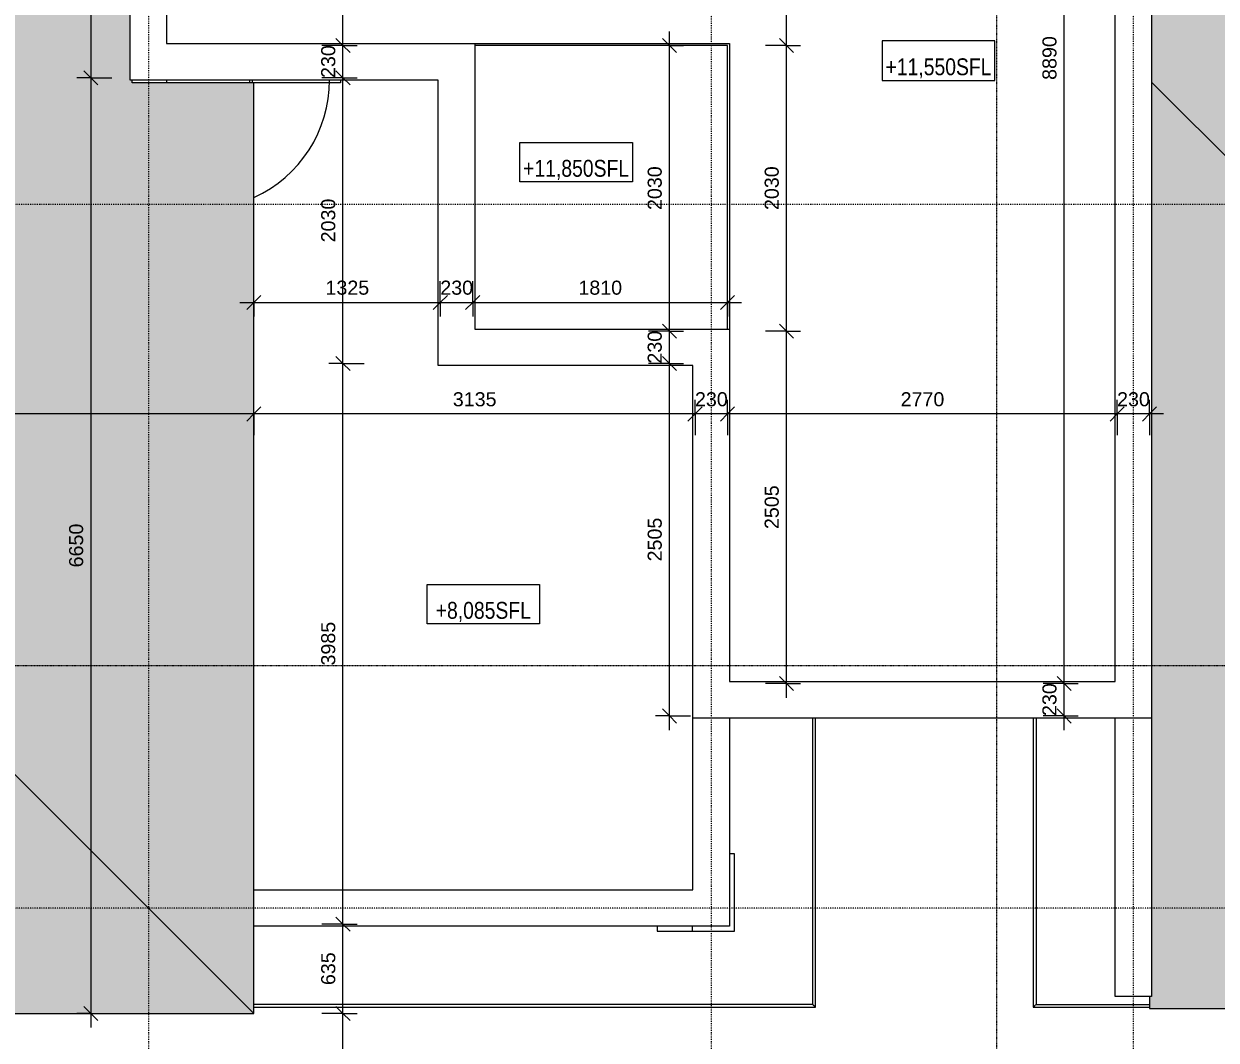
# Model space of a CAD drawing. Header units: millimetres. Extents: x -20313 to 11691, y -15775 to 12805.
# Drawn here: x -5256 to 3218, y -9731 to -2507 of the extents above; entities that cross this region are included whole.
import ezdxf

# ---------------------------------------------------------------- set-up
doc = ezdxf.new("R2010")
doc.units = ezdxf.units.MM
doc.linetypes.add('Dash dot', pattern=[15.875, 6.35, -4.7625, 0, -4.7625])
doc.linetypes.add('TD_Level Line', pattern=[8, 4, -2, 0, -2])
for name, color, linetype, lineweight in [('A-ANNO-DIMS', 211, 'Continuous', 9), ('A-ANNO-DIMS-100', 211, 'Continuous', 9), ('A-DETL-MBND', 5, 'Continuous', 5), ('A-FLOR', 192, 'Continuous', 5), ('A-ROOF', 132, 'Continuous', 5), ('A-ROOF-PATT', 132, 'Continuous', 5), ('A-WALL', 113, 'Continuous', 5), ('G-ANNO-DIMS', 111, 'Continuous', 9), ('G-ANNO-SYMB', 111, 'Continuous', 9), ('Q-CASE', 31, 'Continuous', 5), ('S-GRID', 1, 'Continuous', 9)]:
    doc.layers.add(name, color=color, linetype=linetype, lineweight=lineweight)
doc.styles.add('Arial Narrow', font='ARIALN.TTF', dxfattribs={"height": 120})
doc.styles.add('Arial_2', font='arial.ttf', dxfattribs={"height": 100})
doc.dimstyles.new('Arial_1_0', dxfattribs={"dimscale": 304.8, "dimtxt": 102.02594, "dimasz": 0.328084, "dimexe": 0.328084, "dimexo": 0.0625, "dimgap": 0.082021, "dimtad": 1, "dimdec": 0, "dimzin": 0, "dimdsep": 46, "dimtxsty": 'Arial_2', "dimblk1": 'OBLIQUE', "dimblk2": 'OBLIQUE', "dimsah": 1, "dimcen": 0.09, "dimdle": 0.328084, "dimazin": 0, "dimtfac": 1, "dimtdec": 4, "dimtix": 1, "dimtmove": 0, "dimatfit": 3, "dimfxl": 0.492126, "dimfxlon": 1, "dimtvp": 1, "dimtolj": 1, "dimtzin": 0, "dimarcsym": 2})

# ---------------------------------------------------------------- blocks, each defined once
blk = doc.blocks.new('PARAPET2 - PARAPET-961967-03_Roof Level')
at = {"layer": 'Q-CASE'}
for p, q in [((-3044.3, 4143.2), (-3064.3, 4142.5)), ((-3044.9, 3551.4), (-3024.9, 3552.1)), ((-3044.2, 3532.3), (-3024.3, 3532.9))]:
    blk.add_line(p, q, dxfattribs=at)
blk = doc.blocks.new('PARAPET4 - PARAPET-973503-03_Roof Level')
at = {"layer": 'A-DETL-MBND'}
for p, q in [((-9609.8, 3307), (-9478.7, -681.4)), ((-9460.2, -661.7), (-9590.7, 3307.6)), ((-9478.7, -681.4), (-7425.4, -613.9)), ((-9460.2, -661.7), (-7426, -594.8)), ((-7374.5, -2161.9), (-9427.8, -2229.4)), ((-7373.8, -2181.1), (-9408, -2247.9)), ((-9427.8, -2229.4), (-9400.6, -3054.6)), ((-9408, -2247.9), (-9381.5, -3053.9))]:
    blk.add_line(p, q, dxfattribs=at)
for points in [[(-9478.4, -681.2), (-9478.8, -681.5), (-9478.8, -681.5), (-9477.7, -680.4), (-9476.3, -678.9), (-9474.5, -677), (-9472.8, -675.2), (-9471.6, -673.9), (-9470, -672.1), (-9467.8, -669.8), (-9464.6, -666.5), (-9462, -663.7), (-9460.2, -661.7)], [(-9427.5, -2229.7), (-9427.9, -2229.3), (-9427.9, -2229.3), (-9426.8, -2230.4), (-9425.2, -2231.8), (-9423.3, -2233.6), (-9421.5, -2235.3), (-9420.2, -2236.5), (-9418.5, -2238.1), (-9416.1, -2240.3), (-9412.8, -2243.5), (-9410, -2246.1), (-9408, -2247.9)]]:
    blk.add_open_spline(points, degree=3, knots=[0.4444444, 0.4444444, 0.4444444, 0.4444444, 0.5555556, 0.6111111, 0.6666667, 0.75, 0.7708333, 0.7916667, 0.8333333, 0.875, 0.9166667, 1, 1, 1, 1], dxfattribs=at)
blk = doc.blocks.new('Doors_IntSgl - 1000x2700mm-906797-03_Roof Level')
at = {"layer": 'A-DETL-MBND'}
for p, q in [((-535, 150), (80, 150)), ((-535, 130), (-535, 150))]:
    blk.add_line(p, q, dxfattribs=at)
blk.add_arc((458, 130), 916, 114.41663, 180, dxfattribs=at)
blk = doc.blocks.new('brick facing edge - brick facing edge-1233025-03_Roof Level')
at = {"layer": 'A-DETL-MBND'}
for p, q in [((-8941.6, 462.4), (-8975.7, 461.3)), ((-8975.7, 461.3), (-8967.5, 211.4)), ((-8933.3, 212.6), (-8967.5, 211.4)), ((-8967.5, 211.4), (-8957.6, -88.4)), ((-8957.6, -88.4), (-8407.9, -70.3)), ((-8407.9, -70.3), (-8409.1, -35.4)), ((-12437.3, -6876.4), (-12737.1, -6886.3)), ((-12737.1, -6886.3), (-12719.1, -7436)), ((-12685.5, -6934.6), (-12435.7, -6926.4)), ((-12669.1, -7434.3), (-12685.5, -6934.6)), ((-12187.4, -6868.2), (-12437.3, -6876.4)), ((-12435.7, -6926.4), (-12437.3, -6876.4)), ((-12435.7, -6926.4), (-12185.8, -6918.2)), ((-12185.8, -6918.2), (-12187.4, -6868.2)), ((-12719.1, -7436), (-12669.1, -7434.3))]:
    blk.add_line(p, q, dxfattribs=at)
blk = doc.blocks.new('Spot Elevations - _-1243852-03_Roof Level')
at = {"layer": 'G-ANNO-DIMS'}
for p, q in [((-4, 0), (-4, 2.8125)), ((-4, 2.8125), (4, 2.8125)), ((4, 2.8125), (4, 0)), ((4, 0), (-4, 0))]:
    blk.add_line(p, q, dxfattribs=at)
blk = doc.blocks.new('DIMBLOCK33-03_Roof Level')
at = {"layer": 'A-ANNO-DIMS-100', "transparency": 16777216}
for p, q in [((-2987.9, -9541.5), (-3137.9, -9541.5)), ((-2987.9, -9541.5), (-3037.9, -9491.5)), ((-2987.9, -13606.5), (-2987.9, -9541.5)), ((-2987.9, -9541.5), (-2937.9, -9591.5)), ((-2987.9, -9541.5), (-2887.9, -9541.5)), ((-2987.9, -13506.5), (-3037.9, -13456.5)), ((-2987.9, -13506.5), (-3137.9, -13506.5)), ((-2987.9, -13506.5), (-2937.9, -13556.5)), ((-2987.9, -13506.5), (-2887.9, -13506.5))]:
    blk.add_line(p, q, dxfattribs=at)
at = {"layer": 'A-ANNO-DIMS-100', "color": 0, "transparency": 16777216, "insert": (-3142.8, -11677.9), "char_height": 100, "width": 369.177, "attachment_point": 1, "rotation": 90, "line_spacing_factor": 0.941778, "style": 'Arial_2'}
blk.add_mtext('3965', dxfattribs=at)
blk = doc.blocks.new('_Oblique')
at = {"color": 0, "linetype": 'ByBlock', "lineweight": -2}
blk.add_line((-0.5, -0.5), (0.5, 0.5), dxfattribs=at)
blk = doc.blocks.new('DIMBLOCK34-03_Roof Level')
at = {"layer": 'A-ANNO-DIMS-100', "transparency": 16777216}
for p, q in [((-2987.9, -8906.5), (-3037.9, -8856.5)), ((-2987.9, -8906.5), (-3137.9, -8906.5)), ((-2987.9, -9541.5), (-2987.9, -8906.5)), ((-2987.9, -8906.5), (-2937.9, -8956.5)), ((-2987.9, -8906.5), (-2887.9, -8906.5)), ((-2987.9, -9541.5), (-3137.9, -9541.5)), ((-2987.9, -9541.5), (-3037.9, -9491.5)), ((-2987.9, -9541.5), (-2937.9, -9591.5)), ((-2987.9, -9541.5), (-2887.9, -9541.5))]:
    blk.add_line(p, q, dxfattribs=at)
at = {"layer": 'A-ANNO-DIMS-100', "color": 0, "transparency": 16777216, "insert": (-3142.8, -9339.4), "char_height": 100, "width": 276.883, "attachment_point": 1, "rotation": 90, "line_spacing_factor": 0.941778, "style": 'Arial_2'}
blk.add_mtext('635', dxfattribs=at)
blk = doc.blocks.new('DIMBLOCK35-03_Roof Level')
at = {"layer": 'A-ANNO-DIMS-100', "transparency": 16777216}
for p, q in [((-2987.9, -4921.5), (-3037.9, -4871.5)), ((-2987.9, -4921.5), (-3087.9, -4921.5)), ((-2987.9, -8906.5), (-2987.9, -4921.5)), ((-2987.9, -4921.5), (-2937.9, -4971.5)), ((-2987.9, -4921.5), (-2837.9, -4921.5)), ((-2987.9, -8906.5), (-3037.9, -8856.5)), ((-2987.9, -8906.5), (-3137.9, -8906.5)), ((-2987.9, -8906.5), (-2937.9, -8956.5)), ((-2987.9, -8906.5), (-2887.9, -8906.5))]:
    blk.add_line(p, q, dxfattribs=at)
at = {"layer": 'A-ANNO-DIMS-100', "color": 0, "transparency": 16777216, "insert": (-3142.8, -7067.9), "char_height": 100, "width": 369.177, "attachment_point": 1, "rotation": 90, "line_spacing_factor": 0.941778, "style": 'Arial_2'}
blk.add_mtext('3985', dxfattribs=at)
blk = doc.blocks.new('DIMBLOCK36-03_Roof Level')
at = {"layer": 'A-ANNO-DIMS-100', "transparency": 16777216}
for p, q in [((-2987.9, -2891.5), (-3037.9, -2841.5)), ((-2987.9, -2891.5), (-3137.9, -2891.5)), ((-2987.9, -4921.5), (-2987.9, -2891.5)), ((-2987.9, -2891.5), (-2937.9, -2941.5)), ((-2987.9, -2891.5), (-2887.9, -2891.5)), ((-2987.9, -4921.5), (-3037.9, -4871.5)), ((-2987.9, -4921.5), (-3087.9, -4921.5)), ((-2987.9, -4921.5), (-2937.9, -4971.5)), ((-2987.9, -4921.5), (-2837.9, -4921.5))]:
    blk.add_line(p, q, dxfattribs=at)
at = {"layer": 'A-ANNO-DIMS-100', "color": 0, "transparency": 16777216, "insert": (-3142.8, -4060.4), "char_height": 100, "width": 369.177, "attachment_point": 1, "rotation": 90, "line_spacing_factor": 0.941778, "style": 'Arial_2'}
blk.add_mtext('2030', dxfattribs=at)
blk = doc.blocks.new('DIMBLOCK37-03_Roof Level')
at = {"layer": 'A-ANNO-DIMS-100', "transparency": 16777216}
for p, q in [((-2987.9, -2661.5), (-3037.9, -2611.5)), ((-2987.9, -2661.5), (-3137.9, -2661.5)), ((-2987.9, -2891.5), (-2987.9, -2661.5)), ((-2987.9, -2661.5), (-2937.9, -2711.5)), ((-2987.9, -2661.5), (-2887.9, -2661.5)), ((-2987.9, -2891.5), (-3037.9, -2841.5)), ((-2987.9, -2891.5), (-3137.9, -2891.5)), ((-2987.9, -2891.5), (-2937.9, -2941.5)), ((-2987.9, -2891.5), (-2887.9, -2891.5))]:
    blk.add_line(p, q, dxfattribs=at)
at = {"layer": 'A-ANNO-DIMS-100', "color": 0, "transparency": 16777216, "insert": (-3142.8, -2891.9), "char_height": 100, "width": 276.883, "attachment_point": 1, "rotation": 90, "line_spacing_factor": 0.941778, "style": 'Arial_2'}
blk.add_mtext('230', dxfattribs=at)
blk = doc.blocks.new('DIMBLOCK38-03_Roof Level')
at = {"layer": 'A-ANNO-DIMS-100', "transparency": 16777216}
for p, q in [((-2987.9, 1693.5), (-3037.9, 1743.5)), ((-2987.9, 1693.5), (-3137.9, 1693.5)), ((-2987.9, -2661.5), (-2987.9, 1693.5)), ((-2987.9, 1693.5), (-2937.9, 1643.5)), ((-2987.9, 1693.5), (-2887.9, 1693.5)), ((-2987.9, -2661.5), (-3037.9, -2611.5)), ((-2987.9, -2661.5), (-3137.9, -2661.5)), ((-2987.9, -2661.5), (-2937.9, -2711.5)), ((-2987.9, -2661.5), (-2887.9, -2661.5))]:
    blk.add_line(p, q, dxfattribs=at)
at = {"layer": 'A-ANNO-DIMS-100', "color": 0, "transparency": 16777216, "insert": (-3142.8, -637.9), "char_height": 100, "width": 369.177, "attachment_point": 1, "rotation": 90, "line_spacing_factor": 0.941778, "style": 'Arial_2'}
blk.add_mtext('4355', dxfattribs=at)
blk = doc.blocks.new('DIMBLOCK42-03_Roof Level')
at = {"layer": 'A-ANNO-DIMS-100', "transparency": 16777216}
for p, q in [((-4779.6, 1923.5), (-4829.6, 1973.5)), ((-4779.6, 1923.5), (-4879.6, 1923.5)), ((-4779.6, 1923.5), (-4779.6, -2891.5)), ((-4779.6, 1923.5), (-4729.6, 1873.5)), ((-4779.6, 1923.5), (-4629.6, 1923.5)), ((-4779.6, -2891.5), (-4829.6, -2841.5)), ((-4779.6, -2891.5), (-4879.6, -2891.5)), ((-4779.6, -2891.5), (-4729.6, -2941.5)), ((-4779.6, -2891.5), (-4629.6, -2891.5))]:
    blk.add_line(p, q, dxfattribs=at)
at = {"layer": 'A-ANNO-DIMS-100', "color": 0, "transparency": 16777216, "insert": (-4934.4, -637.9), "char_height": 100, "width": 369.177, "attachment_point": 1, "rotation": 90, "line_spacing_factor": 0.941778, "style": 'Arial_2'}
blk.add_mtext('4815', dxfattribs=at)
blk = doc.blocks.new('DIMBLOCK43-03_Roof Level')
at = {"layer": 'A-ANNO-DIMS-100', "transparency": 16777216}
for p, q in [((-4779.6, -2891.5), (-4829.6, -2841.5)), ((-4779.6, -2891.5), (-4879.6, -2891.5)), ((-4779.6, -2891.5), (-4779.6, -9641.5)), ((-4779.6, -2891.5), (-4729.6, -2941.5)), ((-4779.6, -2891.5), (-4629.6, -2891.5)), ((-4779.6, -9541.5), (-4879.6, -9541.5)), ((-4779.6, -9541.5), (-4829.6, -9491.5)), ((-4779.6, -9541.5), (-4729.6, -9591.5)), ((-4779.6, -9541.5), (-4629.6, -9541.5))]:
    blk.add_line(p, q, dxfattribs=at)
at = {"layer": 'A-ANNO-DIMS-100', "color": 0, "transparency": 16777216, "insert": (-4934.4, -6370.4), "char_height": 100, "width": 369.177, "attachment_point": 1, "rotation": 90, "line_spacing_factor": 0.941778, "style": 'Arial_2'}
blk.add_mtext('6650', dxfattribs=at)
blk = doc.blocks.new('DIMBLOCK52-03_Roof Level')
at = {"layer": 'A-ANNO-DIMS-100', "transparency": 16777216}
for p, q in [((2137.7, -7196.5), (1987.7, -7196.5)), ((2137.7, -7196.5), (2087.7, -7146.5)), ((2137.7, -7526.5), (2137.7, -7196.5)), ((2137.7, -7196.5), (2187.7, -7246.5)), ((2137.7, -7196.5), (2237.7, -7196.5)), ((2137.7, -7426.5), (1987.7, -7426.5)), ((2137.7, -7426.5), (2087.7, -7376.5)), ((2137.7, -7426.5), (2187.7, -7476.5)), ((2137.7, -7426.5), (2237.7, -7426.5))]:
    blk.add_line(p, q, dxfattribs=at)
at = {"layer": 'A-ANNO-DIMS-100', "color": 0, "transparency": 16777216, "insert": (1982.9, -7426.9), "char_height": 100, "width": 276.883, "attachment_point": 1, "rotation": 90, "line_spacing_factor": 0.941778, "style": 'Arial_2'}
blk.add_mtext('230', dxfattribs=at)
blk = doc.blocks.new('DIMBLOCK53-03_Roof Level')
at = {"layer": 'A-ANNO-DIMS-100', "transparency": 16777216}
for p, q in [((2137.7, 1693.5), (2087.7, 1743.5)), ((2137.7, 1693.5), (1987.7, 1693.5)), ((2137.7, -7196.5), (2137.7, 1693.5)), ((2137.7, 1693.5), (2187.7, 1643.5)), ((2137.7, 1693.5), (2237.7, 1693.5)), ((2137.7, -7196.5), (1987.7, -7196.5)), ((2137.7, -7196.5), (2087.7, -7146.5)), ((2137.7, -7196.5), (2187.7, -7246.5)), ((2137.7, -7196.5), (2237.7, -7196.5))]:
    blk.add_line(p, q, dxfattribs=at)
at = {"layer": 'A-ANNO-DIMS-100', "color": 0, "transparency": 16777216, "insert": (1982.9, -2905.4), "char_height": 100, "width": 369.177, "attachment_point": 1, "rotation": 90, "line_spacing_factor": 0.941778, "style": 'Arial_2'}
blk.add_mtext('8890', dxfattribs=at)
blk = doc.blocks.new('DIMBLOCK55-03_Roof Level')
at = {"layer": 'A-ANNO-DIMS-100', "transparency": 16777216}
for p, q in [((163.9, -4691.5), (113.9, -4641.5)), ((163.9, -4691.5), (13.9, -4691.5)), ((163.9, -7296.5), (163.9, -4691.5)), ((163.9, -4691.5), (213.9, -4741.5)), ((163.9, -4691.5), (263.9, -4691.5)), ((163.9, -7196.5), (13.9, -7196.5)), ((163.9, -7196.5), (113.9, -7146.5)), ((163.9, -7196.5), (213.9, -7246.5)), ((163.9, -7196.5), (263.9, -7196.5))]:
    blk.add_line(p, q, dxfattribs=at)
at = {"layer": 'A-ANNO-DIMS-100', "color": 0, "transparency": 16777216, "insert": (9, -6097.9), "char_height": 100, "width": 369.177, "attachment_point": 1, "rotation": 90, "line_spacing_factor": 0.941778, "style": 'Arial_2'}
blk.add_mtext('2505', dxfattribs=at)
blk = doc.blocks.new('DIMBLOCK56-03_Roof Level')
at = {"layer": 'A-ANNO-DIMS-100', "transparency": 16777216}
for p, q in [((163.9, -2661.5), (113.9, -2611.5)), ((163.9, -2661.5), (13.9, -2661.5)), ((163.9, -4691.5), (163.9, -2661.5)), ((163.9, -2661.5), (213.9, -2711.5)), ((163.9, -2661.5), (263.9, -2661.5)), ((163.9, -4691.5), (113.9, -4641.5)), ((163.9, -4691.5), (13.9, -4691.5)), ((163.9, -4691.5), (213.9, -4741.5)), ((163.9, -4691.5), (263.9, -4691.5))]:
    blk.add_line(p, q, dxfattribs=at)
at = {"layer": 'A-ANNO-DIMS-100', "color": 0, "transparency": 16777216, "insert": (9, -3830.4), "char_height": 100, "width": 369.177, "attachment_point": 1, "rotation": 90, "line_spacing_factor": 0.941778, "style": 'Arial_2'}
blk.add_mtext('2030', dxfattribs=at)
blk = doc.blocks.new('DIMBLOCK57-03_Roof Level')
at = {"layer": 'A-ANNO-DIMS-100', "transparency": 16777216}
for p, q in [((163.9, -2661.5), (163.9, 1793.5)), ((163.9, 1693.5), (113.9, 1743.5)), ((163.9, 1693.5), (13.9, 1693.5)), ((163.9, 1693.5), (213.9, 1643.5)), ((163.9, 1693.5), (263.9, 1693.5)), ((163.9, -2661.5), (113.9, -2611.5)), ((163.9, -2661.5), (13.9, -2661.5)), ((163.9, -2661.5), (213.9, -2711.5)), ((163.9, -2661.5), (263.9, -2661.5))]:
    blk.add_line(p, q, dxfattribs=at)
at = {"layer": 'A-ANNO-DIMS-100', "color": 0, "transparency": 16777216, "insert": (9, -637.9), "char_height": 100, "width": 369.177, "attachment_point": 1, "rotation": 90, "line_spacing_factor": 0.941778, "style": 'Arial_2'}
blk.add_mtext('4355', dxfattribs=at)
blk = doc.blocks.new('DIMBLOCK58-03_Roof Level')
at = {"layer": 'A-ANNO-DIMS-100', "transparency": 16777216}
for p, q in [((-667.7, -4921.5), (-717.7, -4871.5)), ((-667.7, -4921.5), (-817.7, -4921.5)), ((-667.7, -7526.5), (-667.7, -4921.5)), ((-667.7, -4921.5), (-617.7, -4971.5)), ((-667.7, -4921.5), (-567.7, -4921.5)), ((-667.7, -7426.5), (-767.7, -7426.5)), ((-667.7, -7426.5), (-717.7, -7376.5)), ((-667.7, -7426.5), (-617.7, -7476.5)), ((-667.7, -7426.5), (-517.7, -7426.5))]:
    blk.add_line(p, q, dxfattribs=at)
at = {"layer": 'A-ANNO-DIMS-100', "color": 0, "transparency": 16777216, "insert": (-822.5, -6327.9), "char_height": 100, "width": 369.177, "attachment_point": 1, "rotation": 90, "line_spacing_factor": 0.941778, "style": 'Arial_2'}
blk.add_mtext('2505', dxfattribs=at)
blk = doc.blocks.new('DIMBLOCK59-03_Roof Level')
at = {"layer": 'A-ANNO-DIMS-100', "transparency": 16777216}
for p, q in [((-667.7, -4691.5), (-717.7, -4641.5)), ((-667.7, -4691.5), (-817.7, -4691.5)), ((-667.7, -4921.5), (-667.7, -4691.5)), ((-667.7, -4691.5), (-617.7, -4741.5)), ((-667.7, -4691.5), (-567.7, -4691.5)), ((-667.7, -4921.5), (-717.7, -4871.5)), ((-667.7, -4921.5), (-817.7, -4921.5)), ((-667.7, -4921.5), (-617.7, -4971.5)), ((-667.7, -4921.5), (-567.7, -4921.5))]:
    blk.add_line(p, q, dxfattribs=at)
at = {"layer": 'A-ANNO-DIMS-100', "color": 0, "transparency": 16777216, "insert": (-822.5, -4921.9), "char_height": 100, "width": 276.883, "attachment_point": 1, "rotation": 90, "line_spacing_factor": 0.941778, "style": 'Arial_2'}
blk.add_mtext('230', dxfattribs=at)
blk = doc.blocks.new('DIMBLOCK60-03_Roof Level')
at = {"layer": 'A-ANNO-DIMS-100', "transparency": 16777216}
for p, q in [((-667.7, -2661.5), (-717.7, -2611.5)), ((-667.7, -4691.5), (-667.7, -2561.5)), ((-667.7, -2661.5), (-817.7, -2661.5)), ((-667.7, -2661.5), (-617.7, -2711.5)), ((-667.7, -2661.5), (-567.7, -2661.5)), ((-667.7, -4691.5), (-717.7, -4641.5)), ((-667.7, -4691.5), (-817.7, -4691.5)), ((-667.7, -4691.5), (-617.7, -4741.5)), ((-667.7, -4691.5), (-567.7, -4691.5))]:
    blk.add_line(p, q, dxfattribs=at)
at = {"layer": 'A-ANNO-DIMS-100', "color": 0, "transparency": 16777216, "insert": (-822.5, -3830.4), "char_height": 100, "width": 369.177, "attachment_point": 1, "rotation": 90, "line_spacing_factor": 0.941778, "style": 'Arial_2'}
blk.add_mtext('2030', dxfattribs=at)
blk = doc.blocks.new('DIMBLOCK61-03_Roof Level')
at = {"layer": 'A-ANNO-DIMS-100', "transparency": 16777216}
for p, q in [((-3621, -4487), (-3621, -4337)), ((-2296, -4487), (-2296, -4337)), ((-3721, -4487), (-2296, -4487)), ((-3621, -4487), (-3671, -4537)), ((-3621, -4487), (-3571, -4437)), ((-3621, -4487), (-3621, -4587)), ((-2296, -4487), (-2346, -4537)), ((-2296, -4487), (-2246, -4437)), ((-2296, -4487), (-2296, -4587))]:
    blk.add_line(p, q, dxfattribs=at)
at = {"layer": 'A-ANNO-DIMS-100', "color": 0, "transparency": 16777216, "insert": (-3112.3, -4332.2), "char_height": 100, "width": 369.177, "attachment_point": 1, "line_spacing_factor": 0.941778, "style": 'Arial_2'}
blk.add_mtext('1325', dxfattribs=at)
blk = doc.blocks.new('DIMBLOCK62-03_Roof Level')
at = {"layer": 'A-ANNO-DIMS-100', "transparency": 16777216}
for p, q in [((-2296, -4487), (-2296, -4337)), ((-2066, -4487), (-2066, -4337)), ((-2296, -4487), (-2346, -4537)), ((-2296, -4487), (-2246, -4437)), ((-2296, -4487), (-2066, -4487)), ((-2296, -4487), (-2296, -4587)), ((-2066, -4487), (-2116, -4537)), ((-2066, -4487), (-2016, -4437)), ((-2066, -4487), (-2066, -4587))]:
    blk.add_line(p, q, dxfattribs=at)
at = {"layer": 'A-ANNO-DIMS-100', "color": 0, "transparency": 16777216, "insert": (-2296.3, -4332.2), "char_height": 100, "width": 276.883, "attachment_point": 1, "line_spacing_factor": 0.941778, "style": 'Arial_2'}
blk.add_mtext('230', dxfattribs=at)
blk = doc.blocks.new('DIMBLOCK63-03_Roof Level')
at = {"layer": 'A-ANNO-DIMS-100', "transparency": 16777216}
for p, q in [((-2066, -4487), (-2066, -4337)), ((-256, -4487), (-256, -4337)), ((-2066, -4487), (-2116, -4537)), ((-2066, -4487), (-2016, -4437)), ((-2066, -4487), (-156, -4487)), ((-2066, -4487), (-2066, -4587)), ((-256, -4487), (-306, -4537)), ((-256, -4487), (-206, -4437)), ((-256, -4487), (-256, -4587))]:
    blk.add_line(p, q, dxfattribs=at)
at = {"layer": 'A-ANNO-DIMS-100', "color": 0, "transparency": 16777216, "insert": (-1314.8, -4332.2), "char_height": 100, "width": 369.177, "attachment_point": 1, "line_spacing_factor": 0.941778, "style": 'Arial_2'}
blk.add_mtext('1810', dxfattribs=at)
blk = doc.blocks.new('DIMBLOCK64-03_Roof Level')
at = {"layer": 'A-ANNO-DIMS-100', "transparency": 16777216}
for p, q in [((2514, -5280.1), (2514, -5180.1)), ((2514, -5280.1), (2564, -5230.1)), ((2744, -5280.1), (2744, -5180.1)), ((2744, -5280.1), (2794, -5230.1)), ((2514, -5280.1), (2464, -5330.1)), ((2844, -5280.1), (2514, -5280.1)), ((2514, -5280.1), (2514, -5430.1)), ((2744, -5280.1), (2694, -5330.1)), ((2744, -5280.1), (2744, -5430.1))]:
    blk.add_line(p, q, dxfattribs=at)
at = {"layer": 'A-ANNO-DIMS-100', "color": 0, "transparency": 16777216, "insert": (2513.7, -5125.3), "char_height": 100, "width": 276.883, "attachment_point": 1, "line_spacing_factor": 0.941778, "style": 'Arial_2'}
blk.add_mtext('230', dxfattribs=at)
blk = doc.blocks.new('DIMBLOCK65-03_Roof Level')
at = {"layer": 'A-ANNO-DIMS-100', "transparency": 16777216}
for p, q in [((-256, -5280.1), (-256, -5180.1)), ((-256, -5280.1), (-206, -5230.1)), ((2514, -5280.1), (2514, -5180.1)), ((2514, -5280.1), (2564, -5230.1)), ((-256, -5280.1), (-306, -5330.1)), ((2514, -5280.1), (-256, -5280.1)), ((-256, -5280.1), (-256, -5430.1)), ((2514, -5280.1), (2464, -5330.1)), ((2514, -5280.1), (2514, -5430.1))]:
    blk.add_line(p, q, dxfattribs=at)
at = {"layer": 'A-ANNO-DIMS-100', "color": 0, "transparency": 16777216, "insert": (975.2, -5125.3), "char_height": 100, "width": 369.177, "attachment_point": 1, "line_spacing_factor": 0.941778, "style": 'Arial_2'}
blk.add_mtext('2770', dxfattribs=at)
blk = doc.blocks.new('DIMBLOCK66-03_Roof Level')
at = {"layer": 'A-ANNO-DIMS-100', "transparency": 16777216}
for p, q in [((-486, -5280.1), (-486, -5180.1)), ((-486, -5280.1), (-436, -5230.1)), ((-256, -5280.1), (-256, -5180.1)), ((-256, -5280.1), (-206, -5230.1)), ((-486, -5280.1), (-536, -5330.1)), ((-256, -5280.1), (-486, -5280.1)), ((-486, -5280.1), (-486, -5430.1)), ((-256, -5280.1), (-306, -5330.1)), ((-256, -5280.1), (-256, -5430.1))]:
    blk.add_line(p, q, dxfattribs=at)
at = {"layer": 'A-ANNO-DIMS-100', "color": 0, "transparency": 16777216, "insert": (-486.3, -5125.3), "char_height": 100, "width": 276.883, "attachment_point": 1, "line_spacing_factor": 0.941778, "style": 'Arial_2'}
blk.add_mtext('230', dxfattribs=at)
blk = doc.blocks.new('DIMBLOCK67-03_Roof Level')
at = {"layer": 'A-ANNO-DIMS-100', "transparency": 16777216}
for p, q in [((-3621, -5280.1), (-3621, -5180.1)), ((-3621, -5280.1), (-3571, -5230.1)), ((-486, -5280.1), (-486, -5180.1)), ((-486, -5280.1), (-436, -5230.1)), ((-3621, -5280.1), (-3671, -5330.1)), ((-486, -5280.1), (-3621, -5280.1)), ((-3621, -5280.1), (-3621, -5430.1)), ((-486, -5280.1), (-536, -5330.1)), ((-486, -5280.1), (-486, -5430.1))]:
    blk.add_line(p, q, dxfattribs=at)
at = {"layer": 'A-ANNO-DIMS-100', "color": 0, "transparency": 16777216, "insert": (-2207.3, -5125.3), "char_height": 100, "width": 369.177, "attachment_point": 1, "line_spacing_factor": 0.941778, "style": 'Arial_2'}
blk.add_mtext('3135', dxfattribs=at)
blk = doc.blocks.new('DIMBLOCK68-03_Roof Level')
at = {"layer": 'A-ANNO-DIMS-100', "transparency": 16777216}
for p, q in [((-13221, -5280.1), (-13221, -5180.1)), ((-13221, -5280.1), (-13171, -5230.1)), ((-3621, -5280.1), (-3621, -5180.1)), ((-3621, -5280.1), (-3571, -5230.1)), ((-3621, -5280.1), (-13321, -5280.1)), ((-13221, -5280.1), (-13271, -5330.1)), ((-13221, -5280.1), (-13221, -5430.1)), ((-3621, -5280.1), (-3671, -5330.1)), ((-3621, -5280.1), (-3621, -5430.1))]:
    blk.add_line(p, q, dxfattribs=at)
at = {"layer": 'A-ANNO-DIMS-100', "color": 0, "transparency": 16777216, "insert": (-8574.8, -5125.3), "char_height": 100, "width": 369.177, "attachment_point": 1, "line_spacing_factor": 0.941778, "style": 'Arial_2'}
blk.add_mtext('9600', dxfattribs=at)

msp = doc.modelspace()

# ---------------------------------------------------------------- hatches: boundary and pattern name
at = {"layer": 'A-DETL-MBND'}
h = msp.add_hatch(dxfattribs=at)
h.set_pattern_fill('FP_2', color=256, style=0, pattern_type=2)
h.set_pattern_definition([(5.321, (1211.504, 116.84), (-1422.777465, -126.991261), [109.552, -2629.24]), (270, (1320.58, 127), (118.565, -127), [10.16, -116.84]), (90, (1330.07, 0), (-118.565, 127), [35.56, -91.44]), (180, (1330.07, 35.56), (-118.565, -127), [11.856, -106.708]), (0, (1318.21, 116.84), (118.565, 127), [11.856, -106.708]), (90, (1330.07, 116.84), (-118.565, 127), [10.16, -116.84]), (90, (1320.58, 0), (-118.565, 127), [25.4, -101.6]), (174.679, (1320.584, 25.4), (-1422.777465, 126.991261), [109.552, -2629.24]), (140.782, (1314.656, 25.4), (2015.6072356, -1650.990985), [32.138, -3181.648]), (107.286, (1289.757, 45.72), (-118.566, 253.99939), [31.922, -367.1]), (72.714, (1280.272, 76.2), (-118.566, -253.99939), [31.922, -367.1]), (39.218, (1289.757, 106.68), (2015.6072356, 1650.990985), [32.138, -3181.648]), (108.981, (1298.057, 52.07), (474.2663295, -1396.9973541), [25.517, -2526.225]), (71.019, (1289.757, 76.2), (474.2663295, 1396.9973541), [25.517, -2526.225]), (39.321, (1298.057, 100.33), (1541.347746, 1269.9923843), [26.055, -2579.41]), (140.679, (1318.213, 35.56), (1541.347746, -1269.9923843), [26.055, -2579.41])])
h.paths.add_polyline_path([(9344, -9506.5), (9344, 6923.5), (2759, 338.5), (2759, -2921.5), (9218.6, -9381.1)])
h = msp.add_hatch(dxfattribs=at)
h.set_pattern_fill('FP_3', color=256, style=0, pattern_type=2)
h.set_pattern_definition([(275.321, (116.84, -1232.375), (-126.991261, 1422.777465), [109.552, -2629.24]), (180, (127, -1341.45), (-127, -118.565), [10.16, -116.84]), (0, (0, -1350.94), (127, 118.565), [35.56, -91.44]), (90, (35.56, -1350.94), (-127, 118.565), [11.856, -106.708]), (270, (116.84, -1339.08), (127, -118.565), [11.856, -106.708]), (0, (116.84, -1350.94), (127, 118.565), [10.16, -116.84]), (0, (0, -1341.45), (127, 118.565), [25.4, -101.6]), (84.679, (25.4, -1341.454), (126.991261, 1422.777465), [109.552, -2629.24]), (50.782, (25.4, -1335.526), (-1650.990985, -2015.6072356), [32.138, -3181.648]), (17.286, (45.72, -1310.627), (253.99939, 118.566), [31.922, -367.1]), (342.714, (76.2, -1301.142), (-253.99939, 118.566), [31.922, -367.1]), (309.218, (106.68, -1310.627), (1650.990985, -2015.6072356), [32.138, -3181.648]), (18.981, (52.07, -1318.927), (-1396.9973541, -474.2663295), [25.517, -2526.225]), (341.019, (76.2, -1310.627), (1396.9973541, -474.2663295), [25.517, -2526.225]), (309.321, (100.33, -1318.927), (1269.9923843, -1541.347746), [26.055, -2579.41]), (50.679, (35.56, -1339.083), (-1269.9923843, -1541.347746), [26.055, -2579.41])])
h.paths.add_polyline_path([(2759, -9506.5), (9344, -9506.5), (2759, -2921.5), (2759, -9420.7), (2744, -9420.7), (2744, -9506.5)])
at = {"layer": 'A-ROOF-PATT'}
h = msp.add_hatch(dxfattribs=at)
h.set_pattern_fill('FP_10', color=256, style=0, pattern_type=2)
h.set_pattern_definition([(5.321, (-502.076, 116.84), (-1422.777465, -126.991261), [109.552, -2629.24]), (270, (-393, 127), (118.565, -127), [10.16, -116.84]), (90, (-383.51, 0), (-118.565, 127), [35.56, -91.44]), (180, (-383.51, 35.56), (-118.565, -127), [11.856, -106.708]), (0, (-395.37, 116.84), (118.565, 127), [11.856, -106.708]), (90, (-383.51, 116.84), (-118.565, 127), [10.16, -116.84]), (90, (-393, 0), (-118.565, 127), [25.4, -101.6]), (174.679, (-392.996, 25.4), (-1422.777465, 126.991261), [109.552, -2629.24]), (140.782, (-398.925, 25.4), (2015.6072356, -1650.990985), [32.138, -3181.648]), (107.286, (-423.823, 45.72), (-118.566, 253.99939), [31.922, -367.1]), (72.714, (-433.308, 76.2), (-118.566, -253.99939), [31.922, -367.1]), (39.218, (-423.823, 106.68), (2015.6072356, 1650.990985), [32.138, -3181.648]), (108.981, (-415.524, 52.07), (474.2663295, -1396.9973541), [25.517, -2526.225]), (71.019, (-423.823, 76.2), (474.2663295, 1396.9973541), [25.517, -2526.225]), (39.321, (-415.524, 100.33), (1541.347746, 1269.9923843), [26.055, -2579.41]), (140.679, (-395.368, 35.56), (1541.347746, -1269.9923843), [26.055, -2579.41])])
h.paths.add_polyline_path([(-3621, -9541.5), (-3621, -2926.5), (-4486, -2926.5), (-4486, -2906.5), (-4501, -2906.5), (-4501, 1938.5), (-3621, 1938.5), (-3621, 6958.5), (-8421, 2158.5), (-8421, -4741.5), (-3781.4, -9381.1)])
h = msp.add_hatch(dxfattribs=at)
h.set_pattern_fill('FP_7', color=256, style=0, pattern_type=2)
h.set_pattern_definition([(275.321, (116.84, -1188.353), (-126.991261, 1422.7774649), [109.552, -2629.24]), (180, (127, -1297.43), (-127, -118.565), [10.16, -116.84]), (0, (0, -1306.92), (127, 118.565), [35.56, -91.44]), (90, (35.56, -1306.92), (-127, 118.565), [11.856, -106.708]), (270, (116.84, -1295.06), (127, -118.565), [11.856, -106.708]), (0, (116.84, -1306.92), (127, 118.565), [10.16, -116.84]), (0, (0, -1297.43), (127, 118.565), [25.4, -101.6]), (84.679, (25.4, -1297.432), (126.991261, 1422.7774649), [109.552, -2629.24]), (50.782, (25.4, -1291.504), (-1650.990985, -2015.6072356), [32.138, -3181.648]), (17.286, (45.72, -1266.606), (253.99939, 118.566), [31.922, -367.1]), (342.714, (76.2, -1257.12), (-253.99939, 118.566), [31.922, -367.1]), (309.218, (106.68, -1266.606), (1650.990985, -2015.6072356), [32.138, -3181.648]), (18.981, (52.07, -1274.905), (-1396.9973541, -474.2663295), [25.517, -2526.225]), (341.019, (76.2, -1266.606), (1396.9973541, -474.2663295), [25.517, -2526.225]), (309.321, (100.33, -1274.905), (1269.9923843, -1541.3477461), [26.055, -2579.41]), (50.679, (35.56, -1295.061), (-1269.9923843, -1541.3477461), [26.055, -2579.41])])
h.paths.add_polyline_path([(-4017.2, -9541.5), (-3621, -9541.5), (-8421, -4741.5), (-13221, -9541.5), (-5714.1, -9541.5)])

# ---------------------------------------------------------------- linework, layer by layer
at = {"layer": 'A-DETL-MBND'}
for p, q in [((-2051, -2646.5), (-241, -2646.5)), ((-241, -2646.5), (-241, -4676.5)), ((2759, -2921.5), (9344, -9506.5)), ((-501, -8661.5), (-501, -7441.5)), ((-241, -7441.5), (-241, -8921.5)), ((2499, -9420.7), (2499, -7441.5)), ((2759, -7441.5), (2759, -9420.7)), ((-3621, -8661.5), (-501, -8661.5)), ((-241, -8921.5), (-3621, -8921.5)), ((2759, -9420.7), (2499, -9420.7)), ((2744, -9420.7), (2744, -9506.5)), ((2744, -9506.5), (9344, -9506.5))]:
    msp.add_line(p, q, dxfattribs=at)
at = {"layer": 'A-FLOR'}
for p, q in [((-256, -2661.5), (-2051, -2661.5)), ((-256, -4676.5), (-256, -2661.5))]:
    msp.add_line(p, q, dxfattribs=at)
at = {"layer": 'A-ROOF'}
for p, q in [((-4486, -2926.5), (-4486, -2906.5)), ((-3621, -2926.5), (-4486, -2926.5)), ((-3621, -9541.5), (-3621, -2926.5)), ((-3621, -9541.5), (-8421, -4741.5)), ((-13221, -9541.5), (-3621, -9541.5))]:
    msp.add_line(p, q, dxfattribs=at)
at = {"layer": 'A-WALL'}
for p, q in [((-4501, -2906.5), (-4501, 1938.5)), ((2759, 1938.5), (2759, -7441.5)), ((-4241, 1678.5), (-4241, -2646.5)), ((2499, -7181.5), (2499, 1678.5)), ((-4241, -2646.5), (-2051, -2646.5)), ((-2051, -2646.5), (-2051, -4676.5)), ((-2311, -2906.5), (-4501, -2906.5)), ((-2311, -4936.5), (-2311, -2906.5)), ((-2051, -4676.5), (-241, -4676.5)), ((-241, -4676.5), (-241, -7181.5)), ((-501, -4936.5), (-2311, -4936.5)), ((-501, -7441.5), (-501, -4936.5)), ((-241, -7181.5), (2499, -7181.5)), ((2759, -7441.5), (-501, -7441.5))]:
    msp.add_line(p, q, dxfattribs=at)
at = {"layer": 'G-ANNO-SYMB', "linetype": 'TD_Level Line', "lineweight": 18}
for p, q in [((1657.8, 11512.7), (1657.8, -14482.8)), ((-18919.7, -7068.1), (10398.9, -7068.1))]:
    msp.add_line(p, q, dxfattribs=at)
at = {"layer": 'S-GRID', "linetype": 'Dash dot', "lineweight": 18}
for p, q in [((-4371, 9017.3), (-4371, -12139.4)), ((-371, 9017.3), (-371, -12139.4)), ((2629, 9017.3), (2629, -12139.4)), ((8182, -3791.5), (-16069.6, -3791.5)), ((8182, -8791.5), (-16069.6, -8791.5))]:
    msp.add_line(p, q, dxfattribs=at)

# ---------------------------------------------------------------- block references
at = {"layer": 'A-DETL-MBND'}
for name, p, rotation in [('PARAPET4 - PARAPET-973503-03_Roof Level', (0, 0), 88.11700695989701), ('Doors_IntSgl - 1000x2700mm-906797-03_Roof Level', (-3541, -2776.5), 180), ('brick facing edge - brick facing edge-1233025-03_Roof Level', (0, 0), 88.11700695989701)]:
    msp.add_blockref(name, p, dxfattribs=dict(at, rotation=rotation))
at = {"layer": 'G-ANNO-DIMS', "extrusion": (0, 0, -1), "xscale": 99.99999999999994, "yscale": 99.99999999999994, "zscale": 99.99999999999994}
msp.add_blockref('Spot Elevations - _-1243852-03_Roof Level', (-1244.5, -2909.4), dxfattribs=at)
at = {"layer": 'G-ANNO-DIMS', "xscale": 99.99999999999994, "yscale": 99.99999999999994, "zscale": 99.99999999999994}
for p in [(-1331.1, -3630.9), (-1990.5, -6772.7)]:
    msp.add_blockref('Spot Elevations - _-1243852-03_Roof Level', p, dxfattribs=at)
at = {"layer": 'Q-CASE', "rotation": 88.11700695989701}
msp.add_blockref('PARAPET2 - PARAPET-961967-03_Roof Level', (0, 0), dxfattribs=at)

# ---------------------------------------------------------------- texts
at = {"layer": 'G-ANNO-DIMS', "char_height": 120, "attachment_point": 1, "line_spacing_factor": 0.974696, "style": 'Arial Narrow'}
for s, insert, width in [('+11,550SFL', (868.1, -2752.4), 903.384), ('+11,850SFL', (-1707.5, -3473.8), 903.384), ('+8,085SFL', (-2328.8, -6615.7), 812.014)]:
    msp.add_mtext(s, dxfattribs=dict(at, insert=insert, width=width))

# ---------------------------------------------------------------- dimensions: what is measured, and where the dimension line sits
at = {"layer": 'A-ANNO-DIMS'}
for base, p1, p2, angle, override, picture, middle in [((-4779.6, -2891.5), (-4629.6, 1923.5), (-4629.6, -2891.5), 90, {"dimpost": '<>', "dimfxl": 4815}, 'DIMBLOCK42-03_Roof Level', (-4855.6, -484)), ((163.9, 1693.5), (13.9, -2661.5), (13.9, 1693.5), 90, {"dimpost": '<>', "dimfxl": 4355}, 'DIMBLOCK57-03_Roof Level', (87.8, -484)), ((-2987.9, 1693.5), (-3137.9, -2661.5), (-3137.9, 1693.5), 90, {"dimpost": '<>', "dimfxl": 4355}, 'DIMBLOCK38-03_Roof Level', (-3064, -484)), ((2137.7, 1693.5), (1987.7, -7196.5), (1987.7, 1693.5), 90, {"dimpost": '<>', "dimfxl": 8890}, 'DIMBLOCK53-03_Roof Level', (2061.6, -2751.5)), ((-2987.9, -2661.5), (-3137.9, -2891.5), (-3137.9, -2661.5), 90, {"dimpost": '<>', "dimfxl": 230}, 'DIMBLOCK37-03_Roof Level', (-3064, -2776.5)), ((-667.7, -2661.5), (-817.7, -4691.5), (-817.7, -2661.5), 90, {"dimpost": '<>', "dimfxl": 2030}, 'DIMBLOCK60-03_Roof Level', (-743.8, -3676.5)), ((163.9, -2661.5), (13.9, -4691.5), (13.9, -2661.5), 90, {"dimpost": '<>', "dimfxl": 2030}, 'DIMBLOCK56-03_Roof Level', (87.8, -3676.5)), ((-4779.6, -9541.5), (-4629.6, -2891.5), (-4629.6, -9541.5), 90, {"dimpost": '<>', "dimfxl": 6650}, 'DIMBLOCK43-03_Roof Level', (-4855.6, -6216.5)), ((-2987.9, -2891.5), (-2837.9, -4921.5), (-3137.9, -2891.5), 90, {"dimpost": '<>', "dimfxl": 2052.047758}, 'DIMBLOCK36-03_Roof Level', (-3064, -3906.5)), ((-667.7, -4691.5), (-817.7, -4921.5), (-817.7, -4691.5), 90, {"dimpost": '<>', "dimfxl": 230}, 'DIMBLOCK59-03_Roof Level', (-743.8, -4806.5)), ((163.9, -4691.5), (13.9, -7196.5), (13.9, -4691.5), 90, {"dimpost": '<>', "dimfxl": 2505}, 'DIMBLOCK55-03_Roof Level', (87.8, -5944)), ((-2987.9, -4921.5), (-3137.9, -8906.5), (-2837.9, -4921.5), 90, {"dimpost": '<>', "dimfxl": 3996.276392}, 'DIMBLOCK35-03_Roof Level', (-3064, -6914)), ((-667.7, -4921.5), (-517.7, -7426.5), (-817.7, -4921.5), 90, {"dimpost": '<>', "dimfxl": 2522.900117}, 'DIMBLOCK58-03_Roof Level', (-743.7, -6174)), ((2514, -5280.1), (2744, -5430.1), (2514, -5430.1), 0, {"dimpost": '<>', "dimfxl": 230}, 'DIMBLOCK64-03_Roof Level', (2629, -5204)), ((2137.7, -7196.5), (1987.7, -7426.5), (1987.7, -7196.5), 90, {"dimpost": '<>', "dimfxl": 230}, 'DIMBLOCK52-03_Roof Level', (2061.6, -7311.5)), ((-2987.9, -8906.5), (-3137.9, -9541.5), (-3137.9, -8906.5), 90, {"dimpost": '<>', "dimfxl": 635}, 'DIMBLOCK34-03_Roof Level', (-3064, -9224)), ((-2987.9, -9541.5), (-3137.9, -13506.5), (-3137.9, -9541.5), 90, {"dimpost": '<>', "dimfxl": 3965}, 'DIMBLOCK33-03_Roof Level', (-3064, -11524))]:
    dim = msp.add_linear_dim(base=base, p1=p1, p2=p2, angle=angle, dimstyle='Arial_1_0', override=override, dxfattribs=at)
    dim.commit()
    dim.dimension.update_dxf_attribs({"geometry": picture, "text_midpoint": middle})
for base, p1, p2, override, picture, middle in [((-2296, -4487), (-3621, -4337), (-2296, -4337), {"dimpost": '<>', "dimfxl": 1325}, 'DIMBLOCK61-03_Roof Level', (-2958.5, -4410.9)), ((-2066, -4487), (-2296, -4337), (-2066, -4337), {"dimpost": '<>', "dimfxl": 230}, 'DIMBLOCK62-03_Roof Level', (-2181, -4410.9)), ((-256, -4487), (-2066, -4337), (-256, -4337), {"dimpost": '<>', "dimfxl": 1810}, 'DIMBLOCK63-03_Roof Level', (-1161, -4410.9)), ((-13221, -5280.1), (-3621, -5430.1), (-13221, -5430.1), {"dimpost": '<>', "dimfxl": 9600}, 'DIMBLOCK68-03_Roof Level', (-8421, -5204.1)), ((-3621, -5280.1), (-486, -5430.1), (-3621, -5430.1), {"dimpost": '<>', "dimfxl": 3135}, 'DIMBLOCK67-03_Roof Level', (-2053.5, -5204)), ((-486, -5280.1), (-256, -5430.1), (-486, -5430.1), {"dimpost": '<>', "dimfxl": 230}, 'DIMBLOCK66-03_Roof Level', (-371, -5204)), ((-256, -5280.1), (2514, -5430.1), (-256, -5430.1), {"dimpost": '<>', "dimfxl": 2770}, 'DIMBLOCK65-03_Roof Level', (1129, -5204.1))]:
    dim = msp.add_linear_dim(base=base, p1=p1, p2=p2, dimstyle='Arial_1_0', override=override, dxfattribs=at)
    dim.commit()
    dim.dimension.update_dxf_attribs({"geometry": picture, "text_midpoint": middle})

doc.saveas('drawing.dxf')
